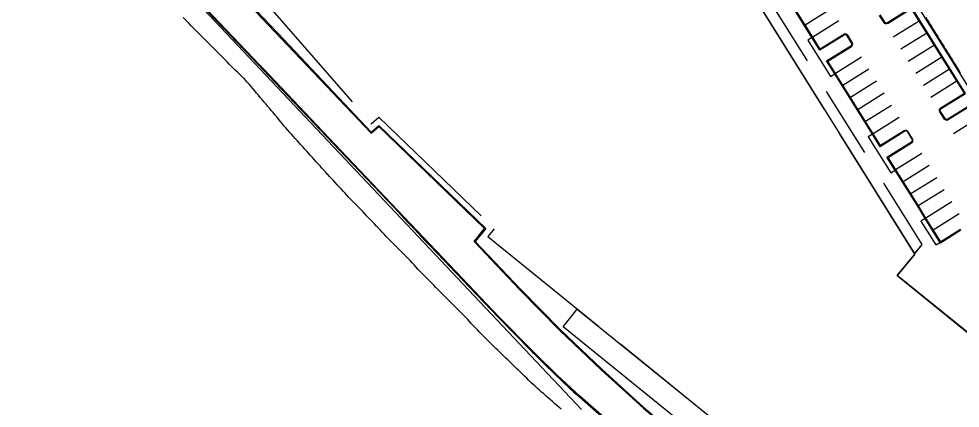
# Model space of a CAD drawing. Header units: metres. Extents: x 3 to 509016, y 4 to 6969473.
# Drawn here: x 506673.4 to 506839, y 6968807 to 6968875.5 of the extents above; entities that cross this region are included whole.
import ezdxf

# ---------------------------------------------------------------- set-up
doc = ezdxf.new("R2010")
doc.units = ezdxf.units.M
doc.linetypes.add('DASHED', pattern=[19.05, 12.7, -6.35])
doc.linetypes.add('ISO-DATUM', pattern=[30, 25, -5])
doc.layers.add('_PROP-BDY', color=6, linetype='Continuous', plot=False)
for name, color, linetype in [('CIV_BUILDING FOOTPRINT', 252, 'ISO-DATUM'), ('CIV_BUILDING ROOF', 7, 'DASHED'), ('CIV_LINEMARKING', 252, 'Continuous'), ('EWS_BATTER TOE', 252, 'Continuous'), ('KRB_BACK', 252, 'Continuous'), ('KRB_LIP', 252, 'Continuous'), ('PAV_FOOTPATH', 252, 'Continuous'), ('STRINGS LIP', 60, 'Continuous'), ('XREF', 7, 'Continuous')]:
    doc.layers.add(name, color=color, linetype=linetype)

# ---------------------------------------------------------------- blocks, each defined once
blk = doc.blocks.new('XE_LOT BOUNDARY')
at = {"layer": '_PROP-BDY'}
for p, q in [((507914.19, 6967146.13), (507837.68, 6967268.59)), ((507743.18, 6967205.64), (507832.68, 6967110.92))]:
    blk.add_line(p, q, dxfattribs=at)
blk = doc.blocks.new('XD_DESIGN_3')
at = {"layer": 'CIV_BUILDING FOOTPRINT'}
blk.add_lwpolyline([(507766.713, 6967255.443), (507736.521, 6967229.201), (507795.661, 6967161.161), (507797.005, 6967162.329), (507817.315, 6967142.708), (507816.19, 6967141.319), (507902.111, 6967071.732), (507918.73, 6967092.373), (507927.226, 6967102.864), (507888.211, 6967134.463), (507891.284, 6967138.257), (507841.636, 6967217.752), (507824.767, 6967203.096), (507829.281, 6967190.691), (507825.699, 6967187.577), (507766.713, 6967255.443)], dxfattribs=at)
at = {"layer": 'CIV_BUILDING ROOF'}
blk.add_lwpolyline([(507891.264, 6967138.289), (507892.59, 6967139.94), (507841.017, 6967222.487), (507822.83, 6967202.525), (507826.809, 6967191.59), (507825.923, 6967190.495), (507813.437, 6967204.861), (507810.485, 6967215.98), (507803.585, 6967223.894), (507799.773, 6967220.581), (507768.547, 6967256.507), (507766.974, 6967255.14)], dxfattribs=at)
at = {"layer": 'CIV_LINEMARKING'}
for points in [[(507876.591, 6967181.402), (507872.011, 6967178.541)], [(507877.915, 6967179.282), (507873.336, 6967176.421)], [(507892.086, 6967179.248), (507887.506, 6967176.387)], [(507893.411, 6967177.128), (507888.831, 6967174.266)], [(507894.735, 6967175.007), (507890.156, 6967172.146)], [(507881.909, 6967172.89), (507877.329, 6967170.028)], [(507896.06, 6967172.887), (507891.48, 6967170.026)], [(507883.234, 6967170.769), (507878.654, 6967167.908)], [(507897.385, 6967170.767), (507892.805, 6967167.906)], [(507884.558, 6967168.649), (507879.979, 6967165.788)], [(507898.709, 6967168.647), (507894.13, 6967165.786)], [(507885.883, 6967166.529), (507881.303, 6967163.668)], [(507887.208, 6967164.409), (507882.628, 6967161.547)], [(507888.532, 6967162.288), (507883.953, 6967159.427)], [(507902.683, 6967162.286), (507898.104, 6967159.425)], [(507892.506, 6967155.928), (507887.927, 6967153.067)], [(507893.831, 6967153.808), (507889.251, 6967150.946)], [(507895.156, 6967151.687), (507890.576, 6967148.826)], [(507896.48, 6967149.567), (507891.901, 6967146.706)], [(507897.805, 6967147.447), (507893.225, 6967144.586)], [(507899.129, 6967145.327), (507894.55, 6967142.466)], [(507891.396, 6967138.449), (507892.59, 6967139.94)]]:
    blk.add_lwpolyline(points, dxfattribs=at)
at = {"layer": 'EWS_BATTER TOE'}
for points in [[(507893.224, 6967179.902, 5.007), (507893.488, 6967179.478, 5.005), (507893.752, 6967179.053, 5.002), (507894.016, 6967178.628, 5), (507894.28, 6967178.204, 4.997), (507894.543, 6967177.779, 4.995), (507894.807, 6967177.354, 4.992), (507895.071, 6967176.929, 4.989), (507895.335, 6967176.505, 4.987), (507895.599, 6967176.08, 4.984), (507895.863, 6967175.655, 4.982), (507896.127, 6967175.231, 4.979), (507896.391, 6967174.806, 4.977), (507896.654, 6967174.381, 4.974), (507896.918, 6967173.957, 4.972), (507897.182, 6967173.532, 4.969), (507897.446, 6967173.107, 4.967), (507897.71, 6967172.683, 4.964), (507897.974, 6967172.258, 4.961), (507898.238, 6967171.833, 4.959), (507898.502, 6967171.408, 4.956), (507898.766, 6967170.984, 4.954), (507899.029, 6967170.559, 4.951), (507899.293, 6967170.134, 4.949)], [(507829.07, 6967110.973, 3.762), (507828.685, 6967111.303, 3.754), (507828.3, 6967111.635, 3.745), (507827.917, 6967111.967, 3.736), (507827.533, 6967112.3, 3.728), (507827.151, 6967112.634, 3.719), (507826.769, 6967112.968, 3.71), (507826.388, 6967113.303, 3.701), (507826.007, 6967113.64, 3.693), (507825.627, 6967113.976, 3.684), (507825.585, 6967114.014, 3.683), (507825.248, 6967114.314, 3.675), (507824.869, 6967114.653, 3.667), (507824.492, 6967114.992, 3.658), (507824.114, 6967115.332, 3.65), (507823.746, 6967115.682, 3.645), (507823.381, 6967116.034, 3.642), (507823.017, 6967116.388, 3.638), (507822.653, 6967116.742, 3.635), (507822.29, 6967117.097, 3.632), (507821.928, 6967117.453, 3.628), (507821.567, 6967117.81, 3.625), (507821.566, 6967117.811, 3.625), (507821.215, 6967118.144, 3.622), (507820.923, 6967118.422, 3.619), (507820.813, 6967118.526, 3.618), (507820.449, 6967118.869, 3.615), (507820.085, 6967119.213, 3.611), (507819.725, 6967119.56, 3.609), (507819.369, 6967119.91, 3.609), (507819.012, 6967120.261, 3.609), (507818.656, 6967120.612, 3.609), (507818.299, 6967120.962, 3.609), (507817.943, 6967121.313, 3.609), (507817.586, 6967121.664, 3.609), (507817.23, 6967122.014, 3.609), (507816.873, 6967122.365, 3.609), (507816.517, 6967122.716, 3.609), (507816.16, 6967123.067, 3.609), (507815.804, 6967123.417, 3.609), (507815.447, 6967123.768, 3.609), (507815.091, 6967124.119, 3.609), (507815.013, 6967124.195, 3.609), (507814.695, 6967124.528, 3.61), (507814.352, 6967124.892, 3.614), (507814.01, 6967125.256, 3.617), (507813.667, 6967125.62, 3.62), (507813.324, 6967125.984, 3.624), (507812.982, 6967126.348, 3.627), (507812.639, 6967126.712, 3.63), (507812.292, 6967127.072, 3.632), (507811.939, 6967127.426, 3.63), (507811.585, 6967127.78, 3.628), (507811.232, 6967128.134, 3.627), (507810.879, 6967128.488, 3.625), (507810.526, 6967128.843, 3.624), (507810.172, 6967129.197, 3.622), (507809.819, 6967129.551, 3.621), (507809.466, 6967129.905, 3.619), (507809.113, 6967130.259, 3.618), (507808.759, 6967130.613, 3.616), (507808.406, 6967130.967, 3.614), (507808.054, 6967131.322, 3.613), (507807.704, 6967131.679, 3.613), (507807.353, 6967132.036, 3.613), (507807.003, 6967132.392, 3.613), (507806.652, 6967132.749, 3.612), (507806.302, 6967133.106, 3.612), (507806.182, 6967133.229, 3.612), (507805.951, 6967133.464, 3.612), (507805.601, 6967133.821, 3.612), (507805.25, 6967134.178, 3.612), (507804.9, 6967134.535, 3.611), (507804.55, 6967134.892, 3.611), (507804.2, 6967135.249, 3.611), (507803.858, 6967135.613, 3.615), (507803.522, 6967135.984, 3.621), (507803.185, 6967136.354, 3.627), (507802.849, 6967136.724, 3.633), (507802.51, 6967137.092, 3.638), (507802.155, 6967137.444, 3.636), (507801.801, 6967137.797, 3.634), (507801.446, 6967138.15, 3.631), (507801.091, 6967138.503, 3.629), (507800.737, 6967138.855, 3.627), (507800.382, 6967139.208, 3.624), (507800.027, 6967139.561, 3.622), (507799.672, 6967139.913, 3.62), (507799.318, 6967140.266, 3.618), (507799.196, 6967140.387, 3.617), (507798.971, 6967140.627, 3.616), (507798.629, 6967140.991, 3.615), (507798.287, 6967141.356, 3.613), (507797.945, 6967141.721, 3.612), (507797.603, 6967142.086, 3.61), (507797.262, 6967142.451, 3.609), (507796.92, 6967142.815, 3.607), (507796.578, 6967143.18, 3.606), (507796.236, 6967143.545, 3.605), (507795.894, 6967143.91, 3.603), (507795.546, 6967144.269, 3.599), (507795.199, 6967144.629, 3.595), (507794.851, 6967144.988, 3.591), (507794.504, 6967145.348, 3.587), (507794.157, 6967145.708, 3.584), (507793.809, 6967146.067, 3.58), (507793.462, 6967146.427, 3.576), (507793.114, 6967146.787, 3.572), (507792.767, 6967147.146, 3.568), (507792.42, 6967147.506, 3.564), (507792.072, 6967147.865, 3.56), (507791.725, 6967148.225, 3.556), (507791.386, 6967148.593, 3.556), (507791.046, 6967148.96, 3.556), (507790.707, 6967149.327, 3.556), (507790.368, 6967149.695, 3.555), (507790.028, 6967150.062, 3.555), (507789.689, 6967150.429, 3.555), (507789.35, 6967150.797, 3.555), (507789.011, 6967151.164, 3.555), (507788.671, 6967151.531, 3.554), (507788.332, 6967151.898, 3.554), (507788.038, 6967152.217, 3.554), (507787.993, 6967152.266, 3.554), (507787.653, 6967152.633, 3.554), (507787.317, 6967153.003, 3.555), (507786.982, 6967153.374, 3.557), (507786.646, 6967153.745, 3.558), (507786.311, 6967154.117, 3.56), (507785.976, 6967154.488, 3.562), (507785.64, 6967154.859, 3.563), (507785.305, 6967155.23, 3.565), (507784.97, 6967155.601, 3.567), (507784.635, 6967155.972, 3.568), (507784.299, 6967156.343, 3.57), (507783.964, 6967156.714, 3.572), (507783.63, 6967157.086, 3.574), (507783.296, 6967157.459, 3.576), (507782.963, 6967157.832, 3.579), (507782.629, 6967158.205, 3.581), (507782.295, 6967158.578, 3.583), (507781.962, 6967158.95, 3.586), (507781.628, 6967159.323, 3.588), (507781.295, 6967159.696, 3.591), (507780.961, 6967160.069, 3.593), (507780.631, 6967160.444, 3.597), (507780.309, 6967160.829, 3.605), (507779.988, 6967161.213, 3.613), (507779.666, 6967161.597, 3.621), (507779.344, 6967161.981, 3.629), (507779.023, 6967162.365, 3.637), (507778.701, 6967162.749, 3.645), (507778.38, 6967163.133, 3.653), (507778.058, 6967163.517, 3.661), (507777.736, 6967163.901, 3.669), (507777.414, 6967164.284, 3.676), (507777.09, 6967164.667, 3.683), (507776.767, 6967165.05, 3.69), (507776.444, 6967165.433, 3.698), (507776.121, 6967165.815, 3.705), (507775.798, 6967166.198, 3.712), (507775.475, 6967166.581, 3.72), (507775.152, 6967166.964, 3.727), (507774.829, 6967167.346, 3.734), (507774.506, 6967167.729, 3.741), (507774.183, 6967168.112, 3.749), (507773.956, 6967168.38, 3.754), (507773.858, 6967168.493, 3.756), (507773.526, 6967168.867, 3.761), (507773.35, 6967169.046, 3.76), (507773.172, 6967169.221, 3.758), (507772.816, 6967169.572, 3.755), (507772.459, 6967169.923, 3.752), (507772.103, 6967170.274, 3.749), (507771.747, 6967170.625, 3.746), (507771.39, 6967170.976, 3.743), (507771.035, 6967171.328, 3.741), (507770.682, 6967171.683, 3.739), (507770.33, 6967172.037, 3.738), (507769.977, 6967172.392, 3.737), (507769.624, 6967172.747, 3.736), (507769.272, 6967173.102, 3.734), (507768.919, 6967173.456, 3.733), (507768.567, 6967173.811, 3.732), (507768.214, 6967174.166, 3.73), (507767.862, 6967174.521, 3.729), (507767.509, 6967174.875, 3.728), (507767.157, 6967175.23, 3.727), (507766.804, 6967175.585, 3.725), (507766.452, 6967175.94, 3.724), (507766.099, 6967176.294, 3.723), (507765.746, 6967176.649, 3.722), (507765.394, 6967177.004, 3.72), (507765.041, 6967177.358, 3.719), (507764.689, 6967177.713, 3.718), (507764.337, 6967178.069, 3.717), (507763.985, 6967178.424, 3.716), (507763.634, 6967178.78, 3.715), (507763.282, 6967179.136, 3.714), (507762.93, 6967179.491, 3.714), (507762.579, 6967179.847, 3.713)]]:
    blk.add_polyline3d(points, dxfattribs=at)
at = {"layer": 'KRB_BACK'}
for points in [[(507901.387, 6967164.645), (507897.104, 6967161.969, -0.4142011), (507896.621, 6967162.08), (507895.827, 6967163.352, -0.4142238), (507895.938, 6967163.835), (507900.221, 6967166.51), (507890.789, 6967181.606), (507886.507, 6967178.931, -0.4142136), (507886.024, 6967179.042), (507885.229, 6967180.314, -0.4142136)], [(507899.399, 6967142.426), (507895.807, 6967140.17), (507893.098, 6967144.506), (507891.829, 6967146.672), (507887.764, 6967153.076), (507886.375, 6967155.266), (507890.734, 6967157.987, 0.4143296), (507890.846, 6967158.469), (507890.051, 6967159.742, 0.4131027), (507889.57, 6967159.854), (507885.21, 6967157.132), (507883.825, 6967159.348), (507877.202, 6967169.949), (507875.778, 6967172.228), (507880.061, 6967174.904, 0.4142456), (507880.172, 6967175.386), (507879.378, 6967176.658, 0.414202), (507878.895, 6967176.769), (507874.613, 6967174.094), (507873.208, 6967176.341), (507866.585, 6967186.942)], [(507750.752, 6967249.981), (507737.237, 6967238.233, 0.3925915), (507736.258, 6967228.895), (507739.433, 6967223.608), (507741.411, 6967220.45), (507744.224, 6967216), (507745.08, 6967214.729), (507746.816, 6967212.288), (507750.525, 6967207.586), (507751.5, 6967206.449), (507754.582, 6967203.038), (507758.732, 6967198.667), (507761.052, 6967196.224), (507780.321, 6967175.909), (507795.675, 6967159.715), (507797.02, 6967160.885), (507815.803, 6967142.764), (507813.941, 6967140.466), (507821.903, 6967132.075), (507828.962, 6967124.907), (507836.209, 6967117.974), (507843.645, 6967111.274), (507851.269, 6967104.806)], [(507725.564, 6967234.491), (507725.975, 6967233.805), (507730.915, 6967225.558), (507734.187, 6967220.326), (507740.584, 6967210.474), (507742.858, 6967207.173), (507743.761, 6967205.981), (507744.552, 6967204.984), (507745.84, 6967203.448), (507747.33, 6967201.791), (507760.708, 6967187.439), (507775.887, 6967171.455), (507776.507, 6967170.803), (507791.256, 6967155.273), (507799.725, 6967146.355, 0.0031507), (507809.341, 6967136.231), (507817.977, 6967127.143), (507823.746, 6967121.272, 0.0294456), (507824.386, 6967120.638, 0.0105504), (507828.28, 6967116.835, 0.0105504), (507832.248, 6967113.12), (507839.772, 6967106.528)]]:
    blk.add_lwpolyline(points, format="xyb", dxfattribs=at)
at = {"layer": 'KRB_LIP'}
for points in [[(507901.339, 6967164.438), (507897.183, 6967161.842, -0.4142011), (507896.494, 6967162.001), (507895.699, 6967163.273, -0.4142238), (507895.859, 6967163.962), (507900.014, 6967166.558), (507890.742, 6967181.4), (507886.586, 6967178.803, -0.4142136), (507885.897, 6967178.962), (507885.102, 6967180.235, -0.4142136)], [(507899.319, 6967142.553), (507895.855, 6967140.377), (507893.225, 6967144.586), (507891.957, 6967146.751), (507886.582, 6967155.218), (507890.738, 6967157.815, 0.4142136), (507890.897, 6967158.504), (507890.102, 6967159.776, 0.4142136), (507889.413, 6967159.935), (507885.258, 6967157.339), (507883.953, 6967159.427), (507877.329, 6967170.028), (507875.985, 6967172.18), (507880.141, 6967174.776, 0.4142456), (507880.3, 6967175.465), (507879.505, 6967176.738, 0.414202), (507878.816, 6967176.897), (507874.66, 6967174.3), (507873.336, 6967176.421), (507866.712, 6967187.022)], [(507750.654, 6967250.094), (507737.138, 6967238.346, 0.3920483), (507736.13, 6967228.818), (507739.306, 6967223.529), (507744.961, 6967214.638), (507751.459, 6967206.268), (507754.472, 6967202.936), (507758.623, 6967198.564), (507765.167, 6967191.673), (507795.665, 6967159.508), (507797.015, 6967160.682), (507815.6, 6967142.752), (507813.741, 6967140.457), (507821.796, 6967131.971), (507828.856, 6967124.8), (507836.107, 6967117.864), (507843.547, 6967111.161), (507851.174, 6967104.69)]]:
    blk.add_lwpolyline(points, format="xyb", dxfattribs=at)
blk.add_lwpolyline([(507725.641, 6967234.654), (507726.104, 6967233.882), (507731.043, 6967225.636), (507734.314, 6967220.406), (507740.71, 6967210.555), (507743.879, 6967206.077), (507744.669, 6967205.076), (507745.958, 6967203.544), (507747.44, 6967201.893), (507760.817, 6967187.542), (507775.996, 6967171.559), (507776.616, 6967170.906), (507791.364, 6967155.376), (507802.563, 6967143.585), (507809.449, 6967136.334), (507818.102, 6967127.228), (507823.852, 6967121.378), (507824.492, 6967120.745), (507828.39, 6967116.928), (507832.355, 6967113.225), (507846.232, 6967101.068)], dxfattribs=at)
blk.add_lwpolyline([(507886.162, 6967178.538), (507886.162, 6967178.538)], close=True, dxfattribs=at)
at = {"layer": 'PAV_FOOTPATH'}
for points in [[(507764.482, 6967258.927), (507766.217, 6967256.15), (507766.528, 6967255.653), (507766.713, 6967255.443), (507825.699, 6967187.577), (507829.281, 6967190.691), (507824.767, 6967203.096), (507841.635, 6967217.752), (507891.284, 6967138.257), (507888.211, 6967134.463), (507927.265, 6967102.833), (507918.73, 6967092.373), (507920.824, 6967090.677), (507929.32, 6967101.168), (507927.265, 6967102.833)], [(507866.585, 6967186.942), (507873.208, 6967176.341), (507872.488, 6967175.891), (507876.481, 6967169.498), (507877.202, 6967169.949), (507883.825, 6967159.348), (507883.105, 6967158.897), (507887.078, 6967152.537), (507887.815, 6967152.997)], [(507893.098, 6967144.506), (507892.377, 6967144.056), (507895.007, 6967139.847), (507895.728, 6967140.297), (507895.807, 6967140.17)], [(507861.056, 6967104.975), (507858.542, 6967101.871), (507829.4, 6967125.472), (507831.917, 6967128.579), (507861.056, 6967104.975)]]:
    blk.add_lwpolyline(points, dxfattribs=at)
at = {"layer": 'STRINGS LIP', "color": 60, "linetype": 'Continuous', "lineweight": -3}
for points in [[(507851.174, 6967104.69, 4.98), (507843.547, 6967111.161, 4.98), (507836.107, 6967117.864, 4.98), (507828.856, 6967124.8, 4.98), (507821.796, 6967131.971, 4.98), (507813.741, 6967140.457, 5), (507815.6, 6967142.752, 5.03), (507797.015, 6967160.682, 5.034), (507795.665, 6967159.508, 5.016), (507765.167, 6967191.673, 5.015)], [(507846.232, 6967101.068, 4.977), (507832.355, 6967113.225, 4.884), (507831.355, 6967114.147, 4.878), (507830.36, 6967115.074, 4.871), (507829.369, 6967116.006, 4.864), (507828.384, 6967116.943, 4.857), (507827.403, 6967117.886, 4.85), (507826.428, 6967118.834, 4.844), (507825.457, 6967119.787, 4.837), (507824.492, 6967120.745, 4.83), (507823.852, 6967121.378, 4.83), (507818.102, 6967127.228, 4.876), (507809.449, 6967136.334, 4.938), (507802.563, 6967143.585, 4.988), (507791.364, 6967155.376, 4.907), (507776.616, 6967170.906, 4.8), (507775.996, 6967171.559, 4.8), (507760.817, 6967187.542, 4.911)]]:
    blk.add_polyline3d(points, dxfattribs=at)

msp = doc.modelspace()

# ---------------------------------------------------------------- block references
at = {"layer": 'XREF'}
msp.add_blockref('XE_LOT BOUNDARY', (-1060.249, 1695.84), dxfattribs=at)

# ---------------------------------------------------------------- next in the draw order: block references
msp.add_blockref('XD_DESIGN_3', (-1060.249, 1695.84), dxfattribs=at)

doc.saveas('drawing.dxf')
